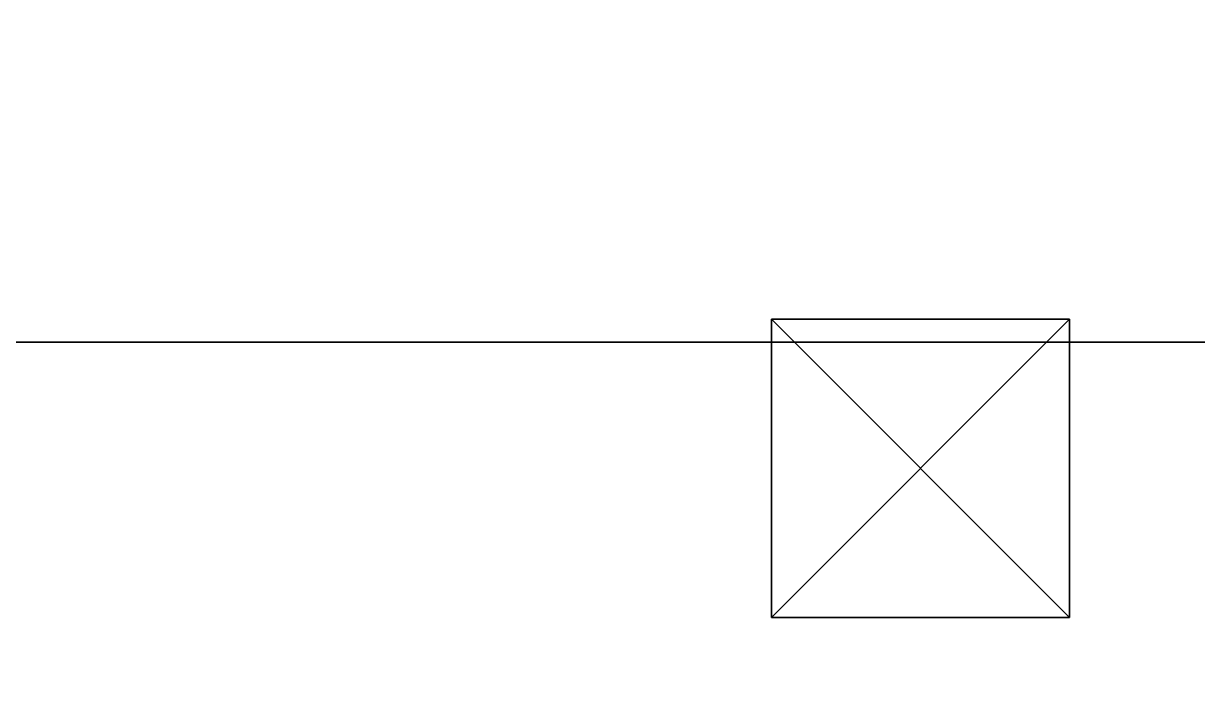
# Model space of a CAD drawing. Extents: x -150 to 2334, y -150 to 2984.
# Drawn here: x 1839.4 to 1898.4, y 741.2 to 774.5 of the extents above; entities that cross this region are included whole.
import ezdxf

# ---------------------------------------------------------------- set-up
doc = ezdxf.new("R2010")
doc.units = 0
for name, color, linetype in [('LAYER0', 7, 'CONTINUOUS'), ('LAYER243', 7, 'CONTINUOUS'), ('LAYER278', 7, 'CONTINUOUS'), ('LAYER309', 7, 'CONTINUOUS'), ('LAYER31', 7, 'CONTINUOUS'), ('LAYER316', 253, 'CONTINUOUS'), ('LAYER317', 253, 'CONTINUOUS'), ('LAYER56', 7, 'CONTINUOUS'), ('LAYER6', 7, 'CONTINUOUS')]:
    doc.layers.add(name, color=color, linetype=linetype)

msp = doc.modelspace()

# ---------------------------------------------------------------- linework, layer by layer
at = {"layer": 'LAYER0', "invisible_edges": 1}
for points in [[(2334, 2984, -5), (-150, -150, -5), (-150, 2984, -5), (2334, 2984, -5)], [(-150, -150, -5), (2334, 2984, -5), (2334, -150, -5), (-150, -150, -5)], [(2334, -150), (-150, 2984), (-150, -150), (2334, -150)], [(-150, 2984), (2334, -150), (2334, 2984), (-150, 2984)]]:
    msp.add_3dface(points, dxfattribs=at)
at = {"layer": 'LAYER243', "invisible_edges": 1}
for points in [[(2164, 776.458), (1614, 758.458), (1614, 776.458), (2164, 776.458)], [(1614, 758.458), (2164, 776.458), (2164, 758.458), (1614, 758.458)], [(2164, 758.458, 2350), (1614, 776.458, 2350), (1614, 758.458, 2350), (2164, 758.458, 2350)], [(1614, 776.458, 2350), (2164, 758.458, 2350), (2164, 776.458, 2350), (1614, 776.458, 2350)], [(2164, 758.458, 2350), (1614, 758.458), (2164, 758.458), (2164, 758.458, 2350)], [(1614, 758.458), (2164, 758.458, 2350), (1614, 758.458, 2350), (1614, 758.458)]]:
    msp.add_3dface(points, dxfattribs=at)
at = {"layer": 'LAYER278', "invisible_edges": 1}
for points in [[(2164, 45.78802, 80), (1614, 758.458, 80), (2164, 758.458, 80), (2164, 45.78802, 80)], [(1614, 758.458, 80), (2164, 45.78802, 80), (1614, 45.78802, 80), (1614, 758.458, 80)], [(2164, 758.458, 98), (1614, 758.458, 80), (1614, 758.458, 98), (2164, 758.458, 98)], [(1614, 758.458, 80), (2164, 758.458, 98), (2164, 758.458, 80), (1614, 758.458, 80)], [(1614, 45.78802, 98), (2164, 758.458, 98), (1614, 758.458, 98), (1614, 45.78802, 98)], [(2164, 758.458, 98), (1614, 45.78802, 98), (2164, 45.78802, 98), (2164, 758.458, 98)]]:
    msp.add_3dface(points, dxfattribs=at)
at = {"layer": 'LAYER309', "invisible_edges": 1}
for points in [[(2164, 758.458, 2349), (1614, 45.78802, 2349), (2164, 45.78802, 2349), (2164, 758.458, 2349)], [(1614, 45.78802, 2349), (2164, 758.458, 2349), (1614, 758.458, 2349), (1614, 45.78802, 2349)], [(2164, 758.458, 2349), (1614, 758.458, 2331), (1614, 758.458, 2349), (2164, 758.458, 2349)], [(1614, 758.458, 2331), (2164, 758.458, 2349), (2164, 758.458, 2331), (1614, 758.458, 2331)], [(1614, 758.458, 2331), (2164, 45.78802, 2331), (1614, 45.78802, 2331), (1614, 758.458, 2331)], [(2164, 45.78802, 2331), (1614, 758.458, 2331), (2164, 758.458, 2331), (2164, 45.78802, 2331)]]:
    msp.add_3dface(points, dxfattribs=at)
at = {"layer": 'LAYER31', "invisible_edges": 1}
for points in [[(2139.4, 758.461, 1934), (1674, 45.79102, 1934), (2139.4, 45.79102, 1934), (2139.4, 758.461, 1934)], [(1674, 45.79102, 1934), (2139.4, 758.461, 1934), (1674, 758.461, 1934), (1674, 45.79102, 1934)], [(2139.4, 758.461, 1934), (1674, 758.461, 1916), (1674, 758.461, 1934), (2139.4, 758.461, 1934)], [(1674, 758.461, 1916), (2139.4, 758.461, 1934), (2139.4, 758.461, 1916), (1674, 758.461, 1916)], [(1674, 758.461, 1916), (2139.4, 45.79102, 1916), (1674, 45.79102, 1916), (1674, 758.461, 1916)], [(2139.4, 45.79102, 1916), (1674, 758.461, 1916), (2139.4, 758.461, 1916), (2139.4, 45.79102, 1916)]]:
    msp.add_3dface(points, dxfattribs=at)
at = {"layer": 'LAYER316'}
for points in [[(1877, 744.608, 1816), (1877, 744.608, 1831), (1877, 759.608, 1816), (1877, 744.608, 1816)], [(1877, 759.608, 1816), (1877, 744.608, 1831), (1877, 759.608, 1831), (1877, 759.608, 1816)], [(1877, 759.608, 1816), (1877, 759.608, 1831), (1892, 759.608, 1816), (1877, 759.608, 1816)], [(1892, 759.608, 1816), (1877, 759.608, 1831), (1892, 759.608, 1831), (1892, 759.608, 1816)], [(1877, 744.608, 1816), (1877, 759.608, 1816), (1892, 744.608, 1816), (1877, 744.608, 1816)], [(1892, 744.608, 1816), (1877, 759.608, 1816), (1892, 759.608, 1816), (1892, 744.608, 1816)], [(1892, 744.608, 1831), (1892, 759.608, 1831), (1877, 744.608, 1831), (1892, 744.608, 1831)], [(1877, 744.608, 1831), (1892, 759.608, 1831), (1877, 759.608, 1831), (1877, 744.608, 1831)], [(1892, 744.608, 1816), (1892, 759.608, 1816), (1892, 744.608, 1831), (1892, 744.608, 1816)], [(1892, 744.608, 1831), (1892, 759.608, 1816), (1892, 759.608, 1831), (1892, 744.608, 1831)], [(1892, 744.608, 1816), (1892, 744.608, 1831), (1877, 744.608, 1816), (1892, 744.608, 1816)], [(1877, 744.608, 1816), (1892, 744.608, 1831), (1877, 744.608, 1831), (1877, 744.608, 1816)]]:
    msp.add_3dface(points, dxfattribs=at)
at = {"layer": 'LAYER317'}
for points in [[(1877, 744.608, 1816), (1877, 744.608, 1831), (1877, 759.608, 1816), (1877, 744.608, 1816)], [(1877, 759.608, 1816), (1877, 744.608, 1831), (1877, 759.608, 1831), (1877, 759.608, 1816)], [(1877, 759.608, 1816), (1877, 759.608, 1831), (1892, 759.608, 1816), (1877, 759.608, 1816)], [(1892, 759.608, 1816), (1877, 759.608, 1831), (1892, 759.608, 1831), (1892, 759.608, 1816)], [(1877, 744.608, 1816), (1877, 759.608, 1816), (1892, 744.608, 1816), (1877, 744.608, 1816)], [(1892, 744.608, 1816), (1877, 759.608, 1816), (1892, 759.608, 1816), (1892, 744.608, 1816)], [(1892, 744.608, 1831), (1892, 759.608, 1831), (1877, 744.608, 1831), (1892, 744.608, 1831)], [(1877, 744.608, 1831), (1892, 759.608, 1831), (1877, 759.608, 1831), (1877, 744.608, 1831)], [(1892, 744.608, 1816), (1892, 759.608, 1816), (1892, 744.608, 1831), (1892, 744.608, 1816)], [(1892, 744.608, 1831), (1892, 759.608, 1816), (1892, 759.608, 1831), (1892, 744.608, 1831)], [(1892, 744.608, 1816), (1892, 744.608, 1831), (1877, 744.608, 1816), (1892, 744.608, 1816)], [(1877, 744.608, 1816), (1892, 744.608, 1831), (1877, 744.608, 1831), (1877, 744.608, 1816)]]:
    msp.add_3dface(points, dxfattribs=at)
at = {"layer": 'LAYER56', "invisible_edges": 1}
for points in [[(2139.4, 758.461, 296), (1674, 45.79102, 296), (2139.4, 45.79102, 296), (2139.4, 758.461, 296)], [(1674, 45.79102, 296), (2139.4, 758.461, 296), (1674, 758.461, 296), (1674, 45.79102, 296)], [(2139.4, 758.461, 296), (1674, 758.461, 278), (1674, 758.461, 296), (2139.4, 758.461, 296)], [(1674, 758.461, 278), (2139.4, 758.461, 296), (2139.4, 758.461, 278), (1674, 758.461, 278)], [(1674, 758.461, 278), (2139.4, 45.79102, 278), (1674, 45.79102, 278), (1674, 758.461, 278)], [(2139.4, 45.79102, 278), (1674, 758.461, 278), (2139.4, 758.461, 278), (2139.4, 45.79102, 278)]]:
    msp.add_3dface(points, dxfattribs=at)
at = {"layer": 'LAYER6', "invisible_edges": 1}
for points in [[(2139.4, 758.461, 866), (1674, 45.79102, 866), (2139.4, 45.79102, 866), (2139.4, 758.461, 866)], [(1674, 45.79102, 866), (2139.4, 758.461, 866), (1674, 758.461, 866), (1674, 45.79102, 866)], [(2139.4, 758.461, 866), (1674, 758.461, 848), (1674, 758.461, 866), (2139.4, 758.461, 866)], [(1674, 758.461, 848), (2139.4, 758.461, 866), (2139.4, 758.461, 848), (1674, 758.461, 848)], [(1674, 758.461, 848), (2139.4, 45.79102, 848), (1674, 45.79102, 848), (1674, 758.461, 848)], [(2139.4, 45.79102, 848), (1674, 758.461, 848), (2139.4, 758.461, 848), (2139.4, 45.79102, 848)]]:
    msp.add_3dface(points, dxfattribs=at)

doc.saveas('drawing.dxf')
